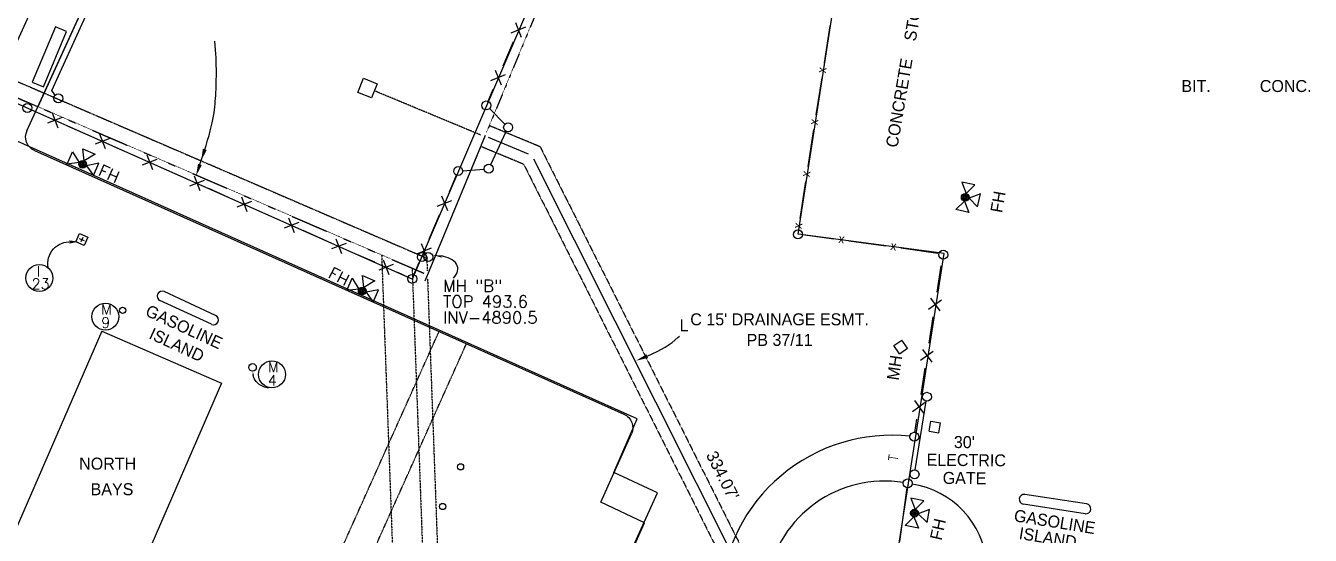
# Model space of a CAD drawing. Header units: inches. Extents: x -46627 to 16189, y -40789 to 47130.
# Drawn here: x -30849 to -20569, y 29627 to 33705 of the extents above; entities that cross this region are included whole.
import ezdxf
from ezdxf.enums import TextEntityAlignment as Align

# ---------------------------------------------------------------- set-up
doc = ezdxf.new("R2010")
doc.units = ezdxf.units.IN
doc.header["$MEASUREMENT"] = 0
for name, pattern in [('DASHDOT', [1, 0.5, -0.25, 0, -0.25]), ('DASHED', [0.75, 0.5, -0.25]), ('DASHED2', [0.375, 0.25, -0.125]), ('DIVIDE', [1.25, 0.5, -0.25, 0, -0.25, 0, -0.25])]:
    doc.linetypes.add(name, pattern=pattern)
doc.layers.get('0').update_dxf_attribs({"linetype": 'CONTINUOUS'})
for name, color, linetype in [('10', 7, 'CONTINUOUS'), ('12', 7, 'CONTINUOUS'), ('13', 7, 'CONTINUOUS'), ('15', 7, 'CONTINUOUS'), ('16', 7, 'CONTINUOUS'), ('19', 7, 'CONTINUOUS'), ('2', 7, 'CONTINUOUS'), ('20', 7, 'CONTINUOUS'), ('26', 7, 'CONTINUOUS'), ('30', 7, 'CONTINUOUS'), ('4', 7, 'CONTINUOUS'), ('41', 7, 'CONTINUOUS'), ('6', 7, 'CONTINUOUS'), ('62', 7, 'CONTINUOUS'), ('9', 7, 'CONTINUOUS')]:
    doc.layers.add(name, color=color, linetype=linetype)
doc.styles.add('ROMANS', font='ROMANS', dxfattribs={"height": 0.2})
doc.styles.add('txt', font='TXT', dxfattribs={"height": 0.2})

# ---------------------------------------------------------------- blocks, each defined once
blk = doc.blocks.new('BWIRE')
at = {"layer": '16', "color": 6, "linetype": 'Continuous', "style": 'txt'}
blk.add_text('x', height=0.0833, dxfattribs=at).set_placement((0, -0.0282), align=Align.CENTER)
blk = doc.blocks.new('HR')
at = {"layer": '62', "color": 32, "linetype": 'Continuous'}
blk.add_arc((-1.57, -1.83), 2.41, 49.3426, 155.0435, dxfattribs=at)
blk.add_solid([(-4.18, -1.51), (-3.76, -0.47), (-3.45, -0.67), (-3.75, -0.81)], dxfattribs=at)

msp = doc.modelspace()

# ---------------------------------------------------------------- linework, layer by layer
at = {"linetype": 'Continuous', "flags": 128}
msp.add_lwpolyline([(-31090.6295, 33202.8456), (-30567.0407, 34349.7545), (-30360.7509, 34803.7547), (-30329.1077, 34896.0763), (-30298.482, 35033.6414), (-30291.1747, 35091.159), (-30291.2807, 35305.2242), (-30323.0025, 35477.5474), (-30367.6621, 35608.6624), (-30402.0155, 35683.3449), (-29940.1364, 35832.003), (-29983.251, 35796.3183), (-29994.6902, 35754.4226), (-29971.8488, 35647.8774), (-29914.9254, 35287.4502), (-29921.0594, 35071.9097), (-29955.5796, 34869.3523), (-30048.5754, 34599.9136), (-30404.9377, 33816.3362), (-30751.0487, 33056.3803)], close=True, dxfattribs=at)
at = {"layer": '12', "color": 62, "linetype": 'Continuous'}
for p, q in [((-29329.598, 31386.345), (-29741.8664, 31576.4946)), ((-29362.0304, 31315.317), (-29774.2988, 31505.4654)), ((-22359.8396, 29877.5358), (-22853.3, 29954.2482)), ((-22371.4136, 29799.8406), (-22864.874, 29876.553))]:
    msp.add_line(p, q, dxfattribs=at)
for centre, start, end in [((-29757.817, 31540.7088, 0), 65.25988611, 245.25988611), ((-29345.6038, 31350.453, 0), 245.25988611, 65.25988611), ((-22859.1567, 29914.9005, 0), 81.25988611, 261.25988611), ((-22365.3018, 29838.7616, 0), 261.25988611, 81.25988611)]:
    msp.add_arc(centre, 39.3959, start, end, dxfattribs=at)
at = {"layer": '13', "color": 120, "linetype": 'DASHED2'}
for p, q in [((-31643.7836, 33572.103), (-27639.368, 31844.9502)), ((-26732.5232, 32735.4378), (-27139.2992, 32904.4146)), ((-26863.3328, 32594.8626), (-27208.3508, 32738.1858)), ((-26732.5232, 32735.4378), (-24907.0112, 29102.6502)), ((-26863.3328, 32594.8626), (-25088.8496, 29063.6262)), ((-28000.6184, 31870.0866), (-27674.2988, 23014.2174)), ((-27756.488, 31764.7902), (-27434.732, 23032.7886)), ((-27639.368, 31844.9502), (-27635.5808, 31742.1726)), ((-27633.3716, 31682.2146), (-27314.432, 23026.6446))]:
    msp.add_line(p, q, dxfattribs=at)
at = {"layer": '13', "color": 120, "linetype": 'DASHED'}
msp.add_line((-27206.3288, 32829.1014, -0.006), (-28059.6332, 33183.5694, -0.006), dxfattribs=at)
at = {"layer": '13', "color": 120, "linetype": 'Continuous'}
for p, q in [((-27172.6748, 32824.683, -0.006), (-27656.0396, 31661.0862, -0.006)), ((-26825.6336, 32676.6594), (-27146.1212, 32809.7922)), ((-26784.452, 32638.3326), (-25011.3944, 29109.933))]:
    msp.add_line(p, q, dxfattribs=at)
at = {"layer": '13', "color": 120, "linetype": 'Continuous', "elevation": -0.006}
msp.add_lwpolyline([(-28146.7892, 33283.4154), (-28035.5708, 33238.647), (-28080.8432, 33126.1758), (-28192.0616, 33170.9442)], close=True, dxfattribs=at)
at = {"layer": '13', "color": 120, "linetype": 'Continuous'}
msp.add_lwpolyline([(-25875.8036, 31060.5558), (-25796.9516, 31096.3494), (-25730.7896, 31133.1654), (-25675.7516, 31170.729), (-25630.2728, 31208.769), (-25618.0136, 31221.2754)], dxfattribs=at)
at = {"layer": '13', "color": 7, "linetype": 'Continuous'}
msp.add_open_spline([(-29454.8444, 32594.0802), (-29351.2112, 32898.3822), (-29325.9776, 33100.1742), (-29317.5668, 33394.455), (-29334.3896, 33579.4314)], degree=3, dxfattribs=at)
for points in [[(-29400.668, 32710.3806), (-29431.1612, 32720.0826), (-29445.0224, 32623.7502)], [(-29439.698, 32588.9226), (-29469.9896, 32599.239), (-29485.7924, 32503.2066)]]:
    msp.add_solid(points, dxfattribs=at)
at = {"layer": '13', "color": 120, "linetype": 'Continuous'}
msp.add_solid([(-25869.7268, 31045.755), (-25881.8804, 31075.3566), (-25964.6108, 31024.0962)], dxfattribs=at)
at = {"layer": '15', "color": 4, "linetype": 'Continuous'}
for p, q in [((-30422.0936, 32002.9446, -0.0012), (-30380.4404, 31984.6938, -0.0012)), ((-30392.4152, 32010.2442, -0.0012), (-30406.4732, 31974.7866, -0.0012))]:
    msp.add_line(p, q, dxfattribs=at)
at = {"layer": '15', "color": 132, "linetype": 'Continuous'}
for p, q in [((-23902.5404, 31144.689), (-23837.6528, 31189.6062)), ((-23791.6676, 31124.1702), (-23837.6528, 31189.6062)), ((-23856.5564, 31079.253), (-23902.5404, 31144.689)), ((-23856.5564, 31079.253), (-23791.6676, 31124.1702))]:
    msp.add_line(p, q, dxfattribs=at)
at = {"layer": '15', "color": 4, "linetype": 'Continuous', "elevation": -0.0012}
msp.add_lwpolyline([(-30418.3592, 32041.2114), (-30352.6352, 32011.8114), (-30382.0352, 31946.0874), (-30447.7592, 31975.4874)], close=True, dxfattribs=at)
at = {"layer": '15', "color": 132, "linetype": 'Continuous'}
msp.add_circle((-27627.8034, 31854.3088, 0), 36, dxfattribs=at)
at = {"layer": '15', "color": 4, "linetype": 'Continuous'}
for centre, radius in [((-30740.0507, 31685.4124, -0.0012), 108), ((-30211.0487, 31376.7192, -0.0012), 108), ((-30073.0448, 31427.6657, -0.0012), 25.0953), ((-29033.4128, 30970.6686, -0.0012), 30), ((-28878.3764, 30914.2134, -0.0012), 108)]:
    msp.add_circle(centre, radius, dxfattribs=at)
at = {"layer": '16', "color": 6, "linetype": 'Continuous'}
for p, q in [((-26929.9784, 33728.817), (-26882.9288, 33612.921)), ((-26965.2104, 33647.085), (-26847.698, 33694.653)), ((-24458.1596, 33407.0334), (-24412.1408, 33703.4826)), ((-27029.2436, 33383.1894), (-26946.6332, 33578.1882)), ((-27127.112, 33266.1762), (-27010.1492, 33312.6774)), ((-27091.8812, 33347.9082), (-27045.38, 33230.9442)), ((-24522.5864, 32992.0038), (-24476.5676, 33288.453)), ((-27149.3072, 33099.5058), (-27107.4692, 33196.731)), ((-30803.2676, 33032.1906), (-30705.524, 32988.7362)), ((-30637.1756, 33006.2454), (-30591.2216, 32888.2134)), ((-27013.892, 32916.6426), (-27137.5976, 33040.881)), ((-30555.9908, 32969.9466), (-30673.4732, 32925.0606)), ((-30522.3248, 32906.7894), (-30327.9044, 32820.429)), ((-30176.756, 32802.1578), (-30294.2384, 32757.273)), ((-30257.9396, 32838.4566), (-30213.0548, 32720.9742)), ((-27127.4084, 32593.173), (-27003.2492, 32858.565)), ((-24587.0132, 32576.9754), (-24540.9944, 32873.4246)), ((-30143.09, 32739.0018), (-29949.7364, 32653.1898)), ((-29798.588, 32634.9186), (-29916.6188, 32588.9658)), ((-29880.32, 32670.1506), (-29834.8868, 32553.735)), ((-29765.4704, 32570.6946), (-29571.05, 32484.3342)), ((-29501.0852, 32502.3618), (-29456.2004, 32384.8794)), ((-27458.7428, 32376.1746), (-27402.044, 32507.5866)), ((-27352.274, 32544.081), (-27179.3132, 32557.7754)), ((-29419.9016, 32466.063), (-29537.384, 32421.1782)), ((-29387.3036, 32403.4554), (-29192.882, 32317.095)), ((-24651.44, 32161.9458), (-24605.4212, 32458.395)), ((-29041.7336, 32298.8238), (-29159.7644, 32252.871)), ((-29122.9184, 32335.1226), (-29078.0324, 32217.639)), ((-27556.0628, 32260.2282), (-27439.0988, 32306.7294)), ((-27520.8308, 32341.9614), (-27474.3296, 32224.9974)), ((-29008.616, 32234.5998), (-28814.1956, 32148.2394)), ((-27620.6444, 31995.2658), (-27537.4868, 32191.3314)), ((-28663.0472, 32129.9682), (-28780.5296, 32085.0834)), ((-28745.2988, 32166.8154), (-28699.346, 32048.7846)), ((-28630.4492, 32067.3606), (-28436.0276, 31981.0002)), ((-28366.064, 31999.0278), (-28321.178, 31881.5442)), ((-24381.1868, 31996.3962), (-24633.5336, 32030.8398)), ((-23965.0448, 31939.5966), (-24262.2884, 31980.1674)), ((-28284.8792, 31962.729), (-28402.3616, 31917.843)), ((-28251.7616, 31898.505), (-28057.8596, 31813.7598)), ((-27719.5808, 31878.801), (-27602.0684, 31926.369)), ((-27684.3488, 31960.533), (-27637.3004, 31844.637)), ((-23548.904, 31882.797), (-23846.1476, 31923.3678)), ((-27907.2596, 31794.4218), (-28023.6752, 31748.9886)), ((-27988.4444, 31830.7206), (-27942.4904, 31712.6898)), ((-27741.776, 31712.1306), (-27699.9368, 31809.3558)), ((-23556.0488, 31572.441), (-23523.7244, 31782.4734)), ((-27873.5948, 31731.2658), (-27789.2072, 31693.3218)), ((-23623.538, 31435.779), (-23521.8344, 31510.353)), ((-23609.1656, 31524.177), (-23534.5916, 31422.4734)), ((-23620.5812, 31163.109), (-23587.7084, 31374.2094)), ((-23687.522, 31027.5138), (-23586.3668, 31101.021)), ((-23673.698, 31114.845), (-23599.124, 31013.1414)), ((-23684.5652, 30754.845), (-23652.2408, 30964.8774)), ((-23752.0544, 30618.1818), (-23650.3508, 30692.7558)), ((-23737.682, 30706.5798), (-23663.6564, 30603.8094)), ((-23730.2684, 30151.029), (-23642.7632, 30699.651)), ((-23732.9348, 30450.5286), (-23716.7732, 30555.5454)), ((-23853.4628, 29577.567), (-23794.6136, 30007.3554))]:
    msp.add_line(p, q, dxfattribs=at)
for centre in [(-27163.5155, 33066.0628, 0), (-30836.284, 33046.1793, 0), (-26988.1927, 32891.0328, 0), (-27143.1134, 32560.2289, 0), (-27388.1589, 32540.9264, 0), (-24669.3849, 32034.1045, 0), (-27678.8591, 31852.7604, 0), (-23506.7328, 31871.9384, 0), (-27755.7126, 31678.9528, 0), (-23637.389, 30735.068, 0), (-23738.6321, 30415.0082, 0), (-23736.5594, 30115.1384, 0), (-23790.2027, 30042.9969, 0)]:
    msp.add_circle(centre, 36, dxfattribs=at)
at = {"layer": '19', "color": 2, "linetype": 'Continuous'}
for p, q in [((-23254.28, 32430.5646), (-23358.6908, 32453.1594)), ((-23232.5648, 32254.833), (-23209.4216, 32360.3094)), ((-23301.2036, 32210.493), (-23407.2296, 32232.5694)), ((-23661.5588, 29903.9466), (-23767.0652, 29924.4078)), ((-23636.612, 29729.253), (-23616.1508, 29834.7594)), ((-23705.7992, 29683.8462), (-23811.3056, 29704.3062))]:
    msp.add_line(p, q, dxfattribs=at)
at = {"layer": '19', "color": 2, "linetype": 'Continuous', "elevation": -0.0012}
for points in [[(-30517.2152, 32597.3226), (-30474.0272, 32696.511), (-30420.6692, 32609.1198)], [(-30392.2016, 32719.4178), (-30293.0144, 32676.2298), (-30380.4044, 32622.8718)], [(-30305.9012, 32505.3138), (-30262.7132, 32604.5022), (-30363.038, 32584.0266)], [(-28279.4852, 31584.4182), (-28236.3512, 31683.6294), (-28182.9452, 31596.267)], [(-28154.5376, 31706.5806), (-28055.3264, 31663.4454), (-28142.6888, 31610.0406)], [(-28068.122, 31492.5234), (-28024.988, 31591.7346), (-28125.3008, 31571.205)]]:
    msp.add_lwpolyline(points, close=True, dxfattribs=at)
at = {"layer": '19', "color": 2, "linetype": 'Continuous'}
for points in [[(-23358.6908, 32453.1594), (-23324.2472, 32362.6242), (-23254.28, 32430.5646)], [(-23407.2296, 32232.5694), (-23336.714, 32301.5766), (-23301.2036, 32210.493)], [(-23209.4216, 32360.3094), (-23300.5052, 32324.799), (-23232.5648, 32254.833)], [(-23767.0652, 29924.4078), (-23731.0064, 29834.391), (-23661.5588, 29903.9466)], [(-23616.1508, 29834.7594), (-23706.1676, 29798.7006), (-23636.612, 29729.253)], [(-23811.3056, 29704.3062), (-23742.9248, 29774.4102), (-23705.7992, 29683.8462)]]:
    msp.add_lwpolyline(points, dxfattribs=at)
for centre, radius in [((-30393.6432, 32594.8163, -0.0012), 31.077), ((-30393.6424, 32594.8166, -0.0012), 24.8616), ((-30393.641, 32594.8171, -0.0012), 14.9169), ((-30393.6397, 32594.8176, -0.0012), 5.9668), ((-30382.5346, 32617.132, 0), 5.9668), ((-23330.6699, 32331.4851, 0), 31.077), ((-23330.6694, 32331.4843, 0), 24.8616), ((-23330.6686, 32331.4831, 0), 14.9169), ((-23330.6679, 32331.482, 0), 5.9668), ((-28155.9116, 31581.9789, -0.0012), 31.077), ((-28155.9107, 31581.9792, -0.0012), 24.8616), ((-28155.9093, 31581.9797, -0.0012), 14.9169), ((-28155.9081, 31581.9802, -0.0012), 5.9668), ((-23736.5869, 29804.0085, 0), 31.077), ((-23736.5864, 29804.0077, 0), 24.8616), ((-23736.5855, 29804.0065, 0), 14.9169), ((-23736.5848, 29804.0054, 0), 5.9668)]:
    msp.add_circle(centre, radius, dxfattribs=at)
at = {"layer": '2', "color": 32, "linetype": 'Continuous'}
for centre in [(-27369.1052, 30174.9282), (-27511.5548, 29857.3578)]:
    msp.add_circle(centre, 24.84, dxfattribs=at)
at = {"layer": '20', "color": 2, "linetype": 'Continuous'}
for p, q in [((-30640.3844, 33185.2974, -0.006), (-30198.9848, 34153.4274, -0.006)), ((-30616.2308, 33152.0382, -0.006), (-30640.3844, 33185.2974, -0.006))]:
    msp.add_line(p, q, dxfattribs=at)
msp.add_circle((-30588.1855, 33123.1316, 0), 36, dxfattribs=at)
at = {"layer": '30', "color": 1, "linetype": 'Continuous'}
for p, q in [((-23619.5792, 30461.1114), (-23605.8428, 30540.393)), ((-23605.8428, 30540.393), (-23528.1764, 30526.1358)), ((-23619.5792, 30461.1114), (-23541.914, 30446.8542)), ((-23541.914, 30446.8542), (-23528.1764, 30526.1358))]:
    msp.add_line(p, q, dxfattribs=at)
at = {"layer": '4', "color": 230, "linetype": 'Continuous'}
for p, q in [((-30838.7432, 32863.8294), (-30048.3884, 34599.2118)), ((-30778.154, 32705.307), (-26061.8876, 30597.339)), ((-26246.8628, 29891.3694), (-26001.3644, 30438.6702)), ((-25896.9488, 29726.883), (-26246.8628, 29891.3694)), ((-27371.4704, 26442.1074), (-25896.9488, 29726.883))]:
    msp.add_line(p, q, dxfattribs=at)
at = {"layer": '4', "color": 230, "linetype": 'DASHDOT'}
for p, q in [((-28547.7308, 29013.3738), (-27540.7352, 31258.3206)), ((-29055.374, 27295.2558), (-27321.6248, 31160.3874))]:
    msp.add_line(p, q, dxfattribs=at)
at = {"layer": '4', "color": 230, "linetype": 'Continuous', "extrusion": (0, 0, -1)}
for centre, start, end in [((30729.1878, 32814.8625), 294.08259112, 24.50974667), ((26110.8536, 30487.7835), 114.08259412, 204.1591969)]:
    msp.add_arc(centre, 120, start, end, dxfattribs=at)
at = {"layer": '4', "color": 230, "linetype": 'Continuous'}
for centre, radius, start, end in [((-23917.8211, 29051.6658, 0), 1376.1781, 84.01002222, 176.22670278), ((-23977.7986, 29110.3934, 0), 950.1649, 80.79365556, 170.01673611), ((-23854.6703, 29343.119, 0), 698.5643, 4.51591944, 82.14171389)]:
    msp.add_arc(centre, radius, start, end, dxfattribs=at)
at = {"layer": '41', "color": 94, "linetype": 'Continuous', "elevation": -0.0012}
for points in [[(-27757.1444, 31677.2442), (-31666.1252, 33412.3914), (-30818.7608, 35278.2354), (-33488.7032, 36555.8814), (-28702.4492, 45998.187), (-26211.6824, 44624.2854), (-24112.0256, 43479.1458), (-26663.9216, 37469.391), (-25905.1676, 37070.229), (-25754.7248, 36343.8834)], [(-22749.5228, 36739.7106), (-16124.6372, 35717.619), (-17310.1904, 28077.903), (-17556.5468, 28114.0314), (-17680.4768, 27468.0246), (-16936.8968, 27344.0442), (-17437.298, 24149.3094), (-21689.1704, 24759.2886), (-21054.6428, 28782.333), (-22315.364, 28964.7822), (-23917.904, 29185.6314), (-23499.5432, 31880.7222), (-24668.4812, 32035.3914), (-24100.2356, 35698.0638), (-22922.8592, 35518.113)]]:
    msp.add_lwpolyline(points, close=True, dxfattribs=at)
at = {"layer": '41', "color": 94, "linetype": 'Continuous', "extrusion": (4.13697e-08, -1.54185e-08, 1), "elevation": -0.0027}
msp.add_lwpolyline([(-35479.79, 23760.999), (-35122.568, 23590.665), (-30968.2628, 23551.743), (-29346.0992, 23558.2866), (-26633.5952, 23505.9366), (-26161.322, 24548.8422), (-26087.7356, 24926.739), (-27773.1068, 25604.1606), (-25792.4312, 29966.7054), (-26142.374, 30130.2966), (-25956.1856, 30559.5234), (-31222.85, 32915.3406), (-33624.1412, 27611.1294)], close=True, dxfattribs=at)
at = {"layer": '6', "color": 7, "linetype": 'Continuous'}
for p, q in [((-30238.268, 31260.825), (-31293.5528, 28833.615)), ((-30238.268, 31260.825), (-29281.244, 30844.8414)), ((-29281.244, 30844.8414), (-30343.9796, 28402.5906))]:
    msp.add_line(p, q, dxfattribs=at)
msp.add_lwpolyline([(-30707.4356, 33215.6634), (-30521.5328, 33658.2018), (-30610.0412, 33695.3826), (-30795.9428, 33252.8442)], close=True, dxfattribs=at)
at = {"layer": '9', "color": 3, "linetype": 'DIVIDE'}
for p, q in [((-25495.724, 36860.961), (-27162.3236, 32848.9866)), ((-31667.0072, 33451.4442), (-27662.1236, 31724.0898)), ((-27185.342, 32793.5766), (-27623.0516, 31739.8842))]:
    msp.add_line(p, q, dxfattribs=at)

# ---------------------------------------------------------------- block references
at = {"layer": '15', "color": 4, "linetype": 'Continuous'}
for p, xscale, yscale, zscale, rotation in [((-30668.9912, 31769.1474, -0.0012), 71.99998503318713, -71.99998503318713, 72, 240.1264307185573), ((-28906.2488, 30806.6034, -0.006), 42.89275633162897, -29.32274759573871, 36.10779145789483, 327.2003753100391)]:
    msp.add_blockref('HR', p, dxfattribs=dict(at, xscale=xscale, yscale=yscale, zscale=zscale, rotation=rotation))
at = {"layer": '15', "color": 132, "linetype": 'Continuous', "xscale": 51.02621984629995, "yscale": 86.4487636231092, "zscale": 17.71127088494421, "rotation": 280.5978392894903}
msp.add_blockref('HR', (-27426.6536, 31684.5762, -0.006), dxfattribs=at)
at = {"layer": '16', "color": 6, "linetype": 'Continuous', "xscale": 840.0000000000091, "yscale": 840.0000000000091, "zscale": 840}
for p, rotation in [((-24467.3636, 33347.7438), 81.17611111111111), ((-24531.7904, 32932.7142), 81.17611111111111), ((-24596.2172, 32517.6846), 81.17611111111111), ((-24660.644, 32102.6562), 81.17611111111111), ((-24321.7376, 31988.2818), 352.2274999999999), ((-23905.5968, 31931.4822), 352.2274999999999)]:
    msp.add_blockref('BWIRE', p, dxfattribs=dict(at, rotation=rotation))

# ---------------------------------------------------------------- texts
at = {"layer": '10', "color": 253, "linetype": 'Continuous', "style": 'txt'}
msp.add_text('CONCRETE    STORAGE     AREA', height=96, rotation=80.28956854, dxfattribs=at).set_placement((-23702.558, 33719.154), align=Align.CENTER)
msp.add_text('BIT.           CONC.         STORAGE       YARD', height=96, dxfattribs=at).set_placement((-21601.1192, 33173.805))
at = {"layer": '12', "color": 62, "linetype": 'Continuous', "style": 'txt'}
for s, height, rotation, width, p in [('GASOLINE', 96.1068, 335.23922615, 0.998876, (-29899.2956, 31388.7846)), ('ISLAND', 95.3004, 335.14916223, 1.007014, (-29869.82, 31205.3706))]:
    msp.add_text(s, height=height, rotation=rotation, dxfattribs=dict(at, width=width)).set_placement(p)
for s, height, rotation, width, p in [('GASOLINE', 96.168, 350.8347956, 0.998091, (-22614.4134, 29735.5884)), ('ISLAND', 95.9304, 350.81998167, 1.001126, (-22669.1559, 29608.7336))]:
    msp.add_text(s, height=height, rotation=rotation, dxfattribs=dict(at, width=width)).set_placement(p, align=Align.MIDDLE)
at = {"layer": '13', "color": 120, "linetype": 'Continuous', "style": 'txt'}
for s, p in [('L', (-25579.9496, 31260.099)), ("C 15' DRAINAGE ESMT.", (-24815.9672, 31307.127)), ('PB 37/11', (-24815.9672, 31142.5554))]:
    msp.add_text(s, height=96, dxfattribs=at).set_placement(p, align=Align.CENTER)
msp.add_text("334.07'", height=96, rotation=296.68000002, dxfattribs=at).set_placement((-25271.0276, 30105.062), align=Align.MIDDLE)
at = {"layer": '15', "color": 4, "linetype": 'Continuous', "style": 'ROMANS'}
for s, p in [('I', (-30761.3912, 31696.8018, -0.0012)), ('23', (-30801.6176, 31597.6386, -0.0012)), ('M', (-30245.1248, 31394.1858, -0.0012)), ('9', (-30244.268, 31286.6766, -0.0012)), ('M', (-28910.4188, 30931.437, -0.0012)), ('4', (-28910.8664, 30825.4782, -0.0012))]:
    msp.add_text(s, height=84, dxfattribs=at).set_placement(p)
at = {"layer": '15', "color": 132, "linetype": 'Continuous', "style": 'ROMANS'}
for s, p in [('MH "B"', (-27508.766, 31575.7026, -0.006)), ('TOP 493.6', (-27508.766, 31448.5026, -0.006)), ('INV-4890.5', (-27508.766, 31321.3026, -0.006))]:
    msp.add_text(s, height=96, dxfattribs=at).set_placement(p)
at = {"layer": '15', "color": 132, "linetype": 'Continuous', "style": 'txt', "width": 1.004012}
msp.add_text('MH', height=95.7072, rotation=81.60444282, dxfattribs=at).set_placement((-23896.8995, 30968.2831), align=Align.MIDDLE)
at = {"layer": '16', "color": 6, "linetype": 'Continuous', "style": 'txt'}
for s, rotation, width, p in [("30'", 359.55958896, 1.000711, (-23337.8725, 30372.8216)), ('ELECTRIC', 359.53348062, 0.998316, (-23322.5987, 30228.9163)), ('GATE', 359.51416676, 0.997043, (-23336.2056, 30084.7554))]:
    msp.add_text(s, height=96.192, rotation=rotation, dxfattribs=dict(at, width=width)).set_placement(p, align=Align.MIDDLE)
at = {"layer": '19', "color": 2, "linetype": 'Continuous', "style": 'ROMANS'}
for rotation, p in [(335.70938744, (-30182.112, 32519.1239, -0.0012)), (332.3048609, (-28342.3944, 31697.6223, -0.0012))]:
    msp.add_text('FH', height=96, rotation=rotation, dxfattribs=at).set_placement(p, align=Align.MIDDLE)
at = {"layer": '19', "color": 2, "linetype": 'Continuous', "style": 'txt'}
for height, rotation, width, p in [(96.4752, 79.96455112, 0.995311, (-23068.3425, 32295.1834)), (95.8992, 77.38397338, 0.999687, (-23549.1535, 29675.3514))]:
    msp.add_text('FH', height=height, rotation=rotation, dxfattribs=dict(at, width=width)).set_placement(p, align=Align.MIDDLE)
at = {"layer": '26', "color": 3, "linetype": 'Continuous', "style": 'ROMANS'}
msp.add_text('T', height=72, rotation=81.44190408, dxfattribs=at).set_placement((-23946.1507, 30227.2551), align=Align.TOP_LEFT)
at = {"layer": '6', "color": 7, "linetype": 'Continuous', "style": 'txt'}
for s, p in [('NORTH', (-30421.0748, 30152.4486)), ('BAYS', (-30329.5448, 29947.7622))]:
    msp.add_text(s, height=96, dxfattribs=at).set_placement(p)

doc.saveas('drawing.dxf')
